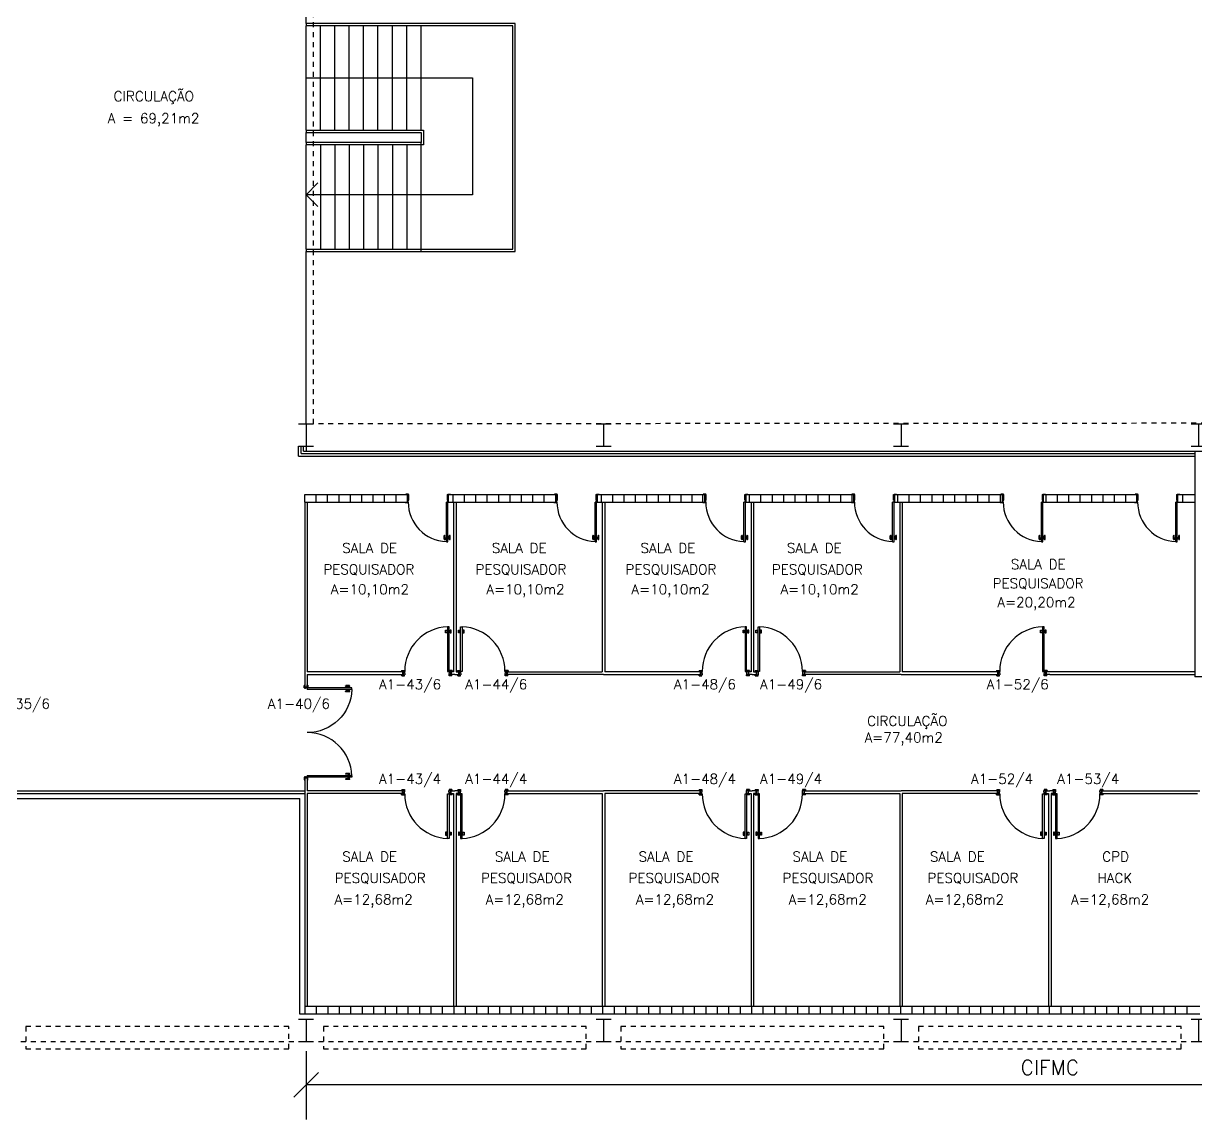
# Model space of a CAD drawing. Extents: x -34.7 to 45.3, y 55.4 to 100.8.
# Drawn here: x 9.39 to 33.02, y 55.45 to 77.55 of the extents above; entities that cross this region are included whole.
import ezdxf

# ---------------------------------------------------------------- set-up
doc = ezdxf.new("R2010")
doc.units = 0
doc.header["$LTSCALE"] = 0.01
doc.header["$MEASUREMENT"] = 0
doc.header["$PDMODE"] = 34
doc.linetypes.add('DASHED', pattern=[0.75, 0.5, -0.25])
doc.linetypes.add('HIDDEN', pattern=[0.375, 0.25, -0.125])
doc.layers.get('0').update_dxf_attribs({"linetype": 'CONTINUOUS'})
doc.layers.get('Defpoints').update_dxf_attribs({"linetype": 'CONTINUOUS'})
for name, color, linetype in [('1', 1, 'CONTINUOUS'), ('2', 2, 'CONTINUOUS'), ('3', 2, 'CONTINUOUS'), ('6', 2, 'CONTINUOUS'), ('ALV', 2, 'CONTINUOUS'), ('AREA', 2, 'CONTINUOUS'), ('ENDEREÇO_NOVO', 2, 'CONTINUOUS'), ('MACANETA', 2, 'CONTINUOUS'), ('MARCO', 2, 'CONTINUOUS'), ('PORTA', 2, 'CONTINUOUS'), ('PROJ', 1, 'HIDDEN'), ('SOLEIRA', 1, 'CONTINUOUS'), ('TEXTO', 2, 'CONTINUOUS')]:
    doc.layers.add(name, color=color, linetype=linetype)
doc.styles.add('UNB-100', font='simplex.shx', dxfattribs={"height": 0.2})
doc.styles.add('UNB1-100', font='simplex.shx', dxfattribs={"height": 0.3})
doc.dimstyles.new('1-600', dxfattribs={"dimtxt": 0.3, "dimasz": 0.5, "dimexe": 0.7, "dimexo": 0.2, "dimgap": 0.2, "dimtad": 1, "dimdec": 0, "dimzin": 4, "dimdsep": 46, "dimlunit": 6, "dimtxsty": 'UNB1-100', "dimblk": 'OBLIQUE', "dimcen": 0, "dimclrd": 2, "dimclre": 2, "dimclrt": 2, "dimadec": 0, "dimazin": 0, "dimtfac": 1, "dimtdec": 0, "dimtmove": 2, "dimatfit": 3, "dimldrblk": 'NONE', "dimfxl": 0, "dimtolj": 1, "dimtzin": 0, "dimarcsym": 0})

# ---------------------------------------------------------------- blocks, each defined once
blk = doc.blocks.new('PILAR')
at = {"layer": 'ALV'}
for p, q in [((-0.15, 0.225), (0.15, 0.225)), ((0, 0.225), (0, -0.225)), ((-0.15, -0.225), (0.15, -0.225))]:
    blk.add_line(p, q, dxfattribs=at)
blk = doc.blocks.new('MACANETA')
at = {"layer": 'MACANETA'}
for p, q in [((-0.077, 0.052), (-0.077, 0.12)), ((-0.059, 0.052), (-0.059, 0.12)), ((-0.059, 0.075), (-0.036, 0.075)), ((-0.059, 0.052), (-0.036, 0.052)), ((-0.036, 0.044), (-0.036, 0.084)), ((-0.036, 0.084), (-0.03, 0.084)), ((-0.036, 0.044), (-0.03, 0.044)), ((0.006, 0.084), (0, 0.084)), ((0.006, 0.044), (0, 0.044)), ((0.006, 0.044), (0.006, 0.084)), ((0.029, 0.075), (0.006, 0.075)), ((0.029, 0.052), (0.006, 0.052)), ((0.029, 0.052), (0.029, 0.12)), ((0.047, 0.052), (0.047, 0.12))]:
    blk.add_line(p, q, dxfattribs=at)
for centre, start, end in [((-0.068, 0.12), 90, 180), ((-0.068, 0.052), 180, 270), ((-0.068, 0.12), 0, 90), ((-0.068, 0.052), 270, 0), ((0.038, 0.12), 90, 180), ((0.038, 0.052), 180, 270), ((0.038, 0.12), 0, 90), ((0.038, 0.052), 270, 0)]:
    blk.add_arc(centre, 0.00874, start, end, dxfattribs=at)
blk = doc.blocks.new('DOOR-80')
at = {"layer": 'PORTA'}
for p, q in [((-0.045, -0.8), (-0.045, 0)), ((-0.015, 0), (-0.045, 0)), ((-0.015, -0.8), (-0.015, 0)), ((-0.045, -0.8), (-0.015, -0.8))]:
    blk.add_line(p, q, dxfattribs=at)
at = {"layer": 'PORTA', "color": 1}
blk.add_arc((-0.015, 0), 0.8, 180, 267.8509, dxfattribs=at)
at = {"layer": 'PORTA'}
blk.add_blockref('MACANETA', (-0.015, -0.8), dxfattribs=at)
blk = doc.blocks.new('DOOR90')
at = {"layer": 'PORTA'}
for p, q in [((0.015, -0.9), (0.015, 0)), ((0.015, 0), (0.045, 0)), ((0.045, -0.9), (0.045, 0)), ((0.045, -0.9), (0.015, -0.9))]:
    blk.add_line(p, q, dxfattribs=at)
at = {"layer": 'PORTA', "color": 1}
blk.add_arc((0.015, 0), 0.9, 271.9102, 0, dxfattribs=at)
at = {"layer": 'PORTA'}
blk.add_blockref('MACANETA', (0.045, -0.9), dxfattribs=at)
blk = doc.blocks.new('_Oblique')
at = {"color": 0, "linetype": 'ByBlock', "lineweight": -2}
blk.add_line((-0.5, -0.5), (0.5, 0.5), dxfattribs=at)
blk = doc.blocks.new('*D24')
at = {"layer": 'AREA', "color": 2, "lineweight": -2}
for p, q in [((15.085, 56.823), (15.085, 55.446)), ((45.085, 56.823), (45.085, 55.446)), ((45.085, 56.146), (15.085, 56.146))]:
    blk.add_line(p, q, dxfattribs=at)
at = {"layer": 'Defpoints', "color": 0}
for p in [(15.085, 57.023), (45.085, 57.023), (15.085, 56.146)]:
    blk.add_point(p, dxfattribs=at)
at = {"layer": 'AREA', "color": 2, "lineweight": -2, "xscale": 0.5, "yscale": 0.5, "zscale": 0.5, "rotation": 180}
blk.add_blockref('_Oblique', (15.085, 56.146), dxfattribs=at)
at = {"layer": 'AREA', "color": 2, "lineweight": -2, "xscale": 0.5, "yscale": 0.5, "zscale": 0.5}
blk.add_blockref('_Oblique', (45.085, 56.146), dxfattribs=at)
at = {"layer": 'AREA', "color": 2, "insert": (30.085, 56.496), "char_height": 0.3, "attachment_point": 5, "style": 'UNB1-100'}
blk.add_mtext('\\A1;CIFMC', dxfattribs=at)
blk = doc.blocks.new('_NONE')
at = {"color": 0, "linetype": 'ByBlock'}
blk.add_circle((0, 0), 0.25, dxfattribs=at)

msp = doc.modelspace()

# ---------------------------------------------------------------- linework, layer by layer
at = {"layer": '1'}
for p, q in [((15.375, 75.398), (15.375, 77.498)), ((15.665, 75.398), (15.665, 77.498)), ((15.955, 75.398), (15.955, 77.498)), ((16.245, 75.398), (16.245, 77.498)), ((16.535, 75.398), (16.535, 77.498)), ((16.825, 75.398), (16.825, 77.498)), ((17.115, 75.398), (17.115, 77.498)), ((17.405, 75.398), (17.405, 77.498)), ((15.085, 75.148), (15.085, 75.348)), ((15.085, 72.998), (15.085, 75.098)), ((15.375, 75.098), (15.375, 72.998)), ((15.665, 75.098), (15.665, 72.998)), ((15.955, 75.098), (15.955, 72.998)), ((16.245, 75.098), (16.245, 72.998)), ((16.535, 75.098), (16.535, 72.998)), ((16.825, 75.098), (16.825, 72.998)), ((17.115, 75.098), (17.115, 72.998)), ((17.405, 72.948), (17.405, 75.148)), ((15.085, 69.023), (15.085, 68.923)), ((9.21, 61.923), (14.96, 61.923)), ((14.96, 57.573), (14.96, 61.923)), ((15.06, 57.573), (14.96, 57.573))]:
    msp.add_line(p, q, dxfattribs=at)
msp.add_lwpolyline([(15.085, 76.448), (18.444, 76.448), (18.444, 74.094), (15.085, 74.094), (15.325, 73.855), (15.085, 74.094), (15.325, 74.334)], dxfattribs=at)
at = {"layer": '2'}
for p, q in [((15.085, 77.548), (15.085, 81.023)), ((15.085, 77.548), (15.085, 77.498)), ((15.085, 75.398), (15.085, 77.498)), ((15.085, 75.398), (15.085, 75.348)), ((15.085, 75.148), (15.085, 75.098)), ((15.085, 72.998), (15.085, 72.948)), ((15.085, 69.473), (15.085, 72.948)), ((14.935, 68.823), (14.935, 69.023)), ((14.935, 68.823), (33.01, 68.823)), ((14.985, 68.873), (14.985, 69.023)), ((14.985, 68.873), (33.01, 68.873)), ((15.035, 68.923), (15.035, 69.023)), ((15.035, 68.923), (33.01, 68.923)), ((9.11, 62.073), (15.06, 62.073)), ((9.11, 62.023), (15.06, 62.023))]:
    msp.add_line(p, q, dxfattribs=at)
for points in [[(15.085, 72.948), (19.305, 72.948), (19.305, 77.548), (15.085, 77.548)], [(15.085, 72.998), (19.255, 72.998), (19.255, 77.498), (15.085, 77.498)], [(15.085, 75.398), (17.455, 75.398), (17.455, 75.098), (15.085, 75.098)], [(15.085, 75.348), (17.405, 75.348), (17.405, 75.148), (15.085, 75.148)]]:
    msp.add_lwpolyline(points, dxfattribs=at)
at = {"layer": '3'}
for p, q in [((15.06, 67.898), (15.06, 68.048)), ((15.06, 68.048), (17.13, 68.048)), ((15.06, 67.898), (15.06, 64.423)), ((15.06, 67.898), (17.13, 67.898)), ((15.11, 67.898), (15.11, 64.473)), ((15.29, 67.898), (15.29, 68.048)), ((15.52, 67.898), (15.52, 68.048)), ((15.75, 67.898), (15.75, 68.048)), ((15.98, 67.898), (15.98, 68.048)), ((16.21, 67.898), (16.21, 68.048)), ((16.44, 67.898), (16.44, 68.048)), ((16.67, 67.898), (16.67, 68.048)), ((16.9, 67.898), (16.9, 68.048)), ((17.13, 67.898), (17.13, 68.048)), ((17.13, 67.898), (17.13, 68.048)), ((17.96, 67.898), (17.96, 68.048)), ((17.96, 68.048), (20.13, 68.048)), ((17.96, 67.898), (18.06, 67.898)), ((18.05, 67.898), (18.05, 68.048)), ((18.06, 67.898), (18.06, 64.473)), ((18.06, 67.898), (18.06, 64.473)), ((18.06, 67.898), (20.13, 67.898)), ((18.11, 67.898), (18.11, 64.473)), ((18.11, 67.898), (18.11, 64.473)), ((18.28, 67.898), (18.28, 68.048)), ((18.51, 67.898), (18.51, 68.048)), ((18.74, 67.898), (18.74, 68.048)), ((18.97, 67.898), (18.97, 68.048)), ((19.2, 67.898), (19.2, 68.048)), ((19.43, 67.898), (19.43, 68.048)), ((19.66, 67.898), (19.66, 68.048)), ((19.89, 67.898), (19.89, 68.048)), ((20.12, 67.898), (20.12, 68.048)), ((20.13, 67.898), (20.13, 68.048)), ((20.96, 67.898), (20.96, 68.048)), ((20.96, 68.048), (23.13, 68.048)), ((20.96, 67.898), (21.06, 67.898)), ((21.04, 67.898), (21.04, 68.048)), ((21.06, 67.898), (21.06, 64.473)), ((21.06, 67.898), (23.13, 67.898)), ((21.11, 67.898), (21.11, 64.473)), ((21.27, 67.898), (21.27, 68.048)), ((21.5, 67.898), (21.5, 68.048)), ((21.73, 67.898), (21.73, 68.048)), ((21.96, 67.898), (21.96, 68.048)), ((22.19, 67.898), (22.19, 68.048)), ((22.42, 67.898), (22.42, 68.048)), ((22.65, 67.898), (22.65, 68.048)), ((22.87, 67.898), (22.87, 68.048)), ((23.09, 67.898), (23.09, 68.048)), ((23.13, 67.898), (23.13, 68.048)), ((23.14, 67.898), (23.14, 68.048)), ((23.96, 67.898), (23.96, 68.048)), ((23.96, 68.048), (26.13, 68.048)), ((23.96, 67.898), (24.06, 67.898)), ((24.03, 67.898), (24.03, 68.048)), ((24.06, 67.898), (24.06, 64.473)), ((24.06, 67.898), (24.06, 64.473)), ((24.06, 67.898), (26.13, 67.898)), ((24.11, 67.898), (24.11, 64.473)), ((24.11, 67.898), (24.11, 64.473)), ((24.26, 67.898), (24.26, 68.048)), ((24.49, 67.898), (24.49, 68.048)), ((24.72, 67.898), (24.72, 68.048)), ((24.95, 67.898), (24.95, 68.048)), ((25.18, 67.898), (25.18, 68.048)), ((25.41, 67.898), (25.41, 68.048)), ((25.64, 67.898), (25.64, 68.048)), ((25.87, 67.898), (25.87, 68.048)), ((26.1, 67.898), (26.1, 68.048)), ((26.13, 67.898), (26.13, 68.048)), ((26.96, 67.898), (26.96, 68.048)), ((26.96, 68.048), (29.13, 68.048)), ((26.96, 67.898), (27.06, 67.898)), ((27.02, 67.898), (27.02, 68.048)), ((27.06, 67.898), (27.06, 64.473)), ((27.06, 67.898), (29.13, 67.898)), ((27.11, 67.898), (27.11, 64.473)), ((27.25, 67.898), (27.25, 68.048)), ((27.48, 67.898), (27.48, 68.048)), ((27.71, 67.898), (27.71, 68.048)), ((27.94, 67.898), (27.94, 68.048)), ((28.17, 67.898), (28.17, 68.048)), ((28.4, 67.898), (28.4, 68.048)), ((28.63, 67.898), (28.63, 68.048)), ((28.86, 67.898), (28.86, 68.048)), ((29.09, 67.898), (29.09, 68.048)), ((29.13, 67.898), (29.13, 68.048)), ((29.96, 67.898), (29.96, 68.048)), ((29.96, 68.048), (31.84, 68.048)), ((29.96, 67.898), (30.06, 67.898)), ((30.01, 67.898), (30.01, 68.048)), ((30.06, 67.898), (31.84, 67.898)), ((30.24, 67.898), (30.24, 68.048)), ((30.47, 67.898), (30.47, 68.048)), ((30.7, 67.898), (30.7, 68.048)), ((30.93, 67.898), (30.93, 68.048)), ((31.16, 67.898), (31.16, 68.048)), ((31.39, 67.898), (31.39, 68.048)), ((31.62, 67.898), (31.62, 68.048)), ((31.84, 67.898), (31.84, 68.048)), ((32.67, 67.898), (32.67, 68.048)), ((32.67, 68.048), (33.01, 68.048)), ((32.67, 67.898), (33.01, 67.898)), ((32.77, 67.898), (32.77, 68.048)), ((17.898, 65.313), (17.921, 65.313)), ((17.898, 65.258), (17.898, 65.313)), ((17.921, 65.258), (17.898, 65.258)), ((17.921, 65.313), (17.921, 65.258)), ((17.94, 65.383), (17.94, 64.483)), ((17.97, 65.383), (17.94, 65.383)), ((17.97, 64.483), (17.97, 65.383)), ((18.012, 65.313), (17.989, 65.313)), ((17.989, 65.313), (17.989, 65.258)), ((17.989, 65.258), (18.012, 65.258)), ((18.012, 65.258), (18.012, 65.313)), ((18.158, 65.258), (18.158, 65.313)), ((18.158, 65.313), (18.181, 65.313)), ((18.181, 65.258), (18.158, 65.258)), ((18.181, 65.313), (18.181, 65.258)), ((18.2, 64.483), (18.2, 65.383)), ((18.2, 65.383), (18.23, 65.383)), ((18.23, 65.383), (18.23, 64.483)), ((18.249, 65.313), (18.249, 65.258)), ((18.272, 65.313), (18.249, 65.313)), ((18.249, 65.258), (18.272, 65.258)), ((18.272, 65.258), (18.272, 65.313)), ((23.898, 65.258), (23.898, 65.313)), ((23.898, 65.313), (23.921, 65.313)), ((23.921, 65.258), (23.898, 65.258)), ((23.921, 65.313), (23.921, 65.258)), ((23.94, 65.383), (23.94, 64.483)), ((23.97, 65.383), (23.94, 65.383)), ((23.97, 64.483), (23.97, 65.383)), ((23.989, 65.313), (23.989, 65.258)), ((24.012, 65.313), (23.989, 65.313)), ((23.989, 65.258), (24.012, 65.258)), ((24.012, 65.258), (24.012, 65.313)), ((24.158, 65.313), (24.181, 65.313)), ((24.158, 65.258), (24.158, 65.313)), ((24.181, 65.258), (24.158, 65.258)), ((24.181, 65.313), (24.181, 65.258)), ((24.2, 64.483), (24.2, 65.383)), ((24.2, 65.383), (24.23, 65.383)), ((24.23, 65.383), (24.23, 64.483)), ((24.272, 65.313), (24.249, 65.313)), ((24.249, 65.313), (24.249, 65.258)), ((24.249, 65.258), (24.272, 65.258)), ((24.272, 65.258), (24.272, 65.313)), ((29.898, 65.258), (29.898, 65.313)), ((29.898, 65.313), (29.921, 65.313)), ((29.921, 65.258), (29.898, 65.258)), ((29.921, 65.313), (29.921, 65.258)), ((29.94, 65.383), (29.94, 64.483)), ((29.97, 65.383), (29.94, 65.383)), ((29.97, 64.483), (29.97, 65.383)), ((29.989, 65.313), (29.989, 65.258)), ((30.012, 65.313), (29.989, 65.313)), ((29.989, 65.258), (30.012, 65.258)), ((30.012, 65.258), (30.012, 65.313)), ((15.06, 64.423), (15.06, 64.163)), ((17.03, 64.473), (15.11, 64.473)), ((15.11, 64.423), (17.03, 64.423)), ((15.11, 64.423), (15.11, 64.163)), ((17.01, 64.503), (17.065, 64.503)), ((17.01, 64.503), (17.01, 64.483)), ((17.01, 64.483), (17.07, 64.483)), ((17.015, 64.413), (17.075, 64.413)), ((17.015, 64.393), (17.015, 64.413)), ((17.015, 64.413), (17.075, 64.413)), ((17.015, 64.393), (17.07, 64.393)), ((17.03, 64.473), (17.03, 64.423)), ((17.04, 64.483), (17.04, 64.413)), ((17.065, 64.503), (17.065, 64.483)), ((17.07, 64.483), (17.07, 64.443)), ((17.07, 64.443), (17.075, 64.443)), ((17.07, 64.393), (17.07, 64.413)), ((17.075, 64.443), (17.075, 64.413)), ((17.94, 64.483), (17.97, 64.483)), ((17.965, 64.443), (17.965, 64.413)), ((17.97, 64.443), (17.965, 64.443)), ((18.025, 64.413), (17.965, 64.413)), ((17.97, 64.483), (17.97, 64.443)), ((18.03, 64.483), (17.97, 64.483)), ((17.97, 64.393), (17.97, 64.413)), ((18.025, 64.393), (17.97, 64.393)), ((17.975, 64.503), (17.975, 64.483)), ((18.03, 64.503), (17.975, 64.503)), ((18, 64.483), (18, 64.413)), ((18.06, 64.473), (18.01, 64.473)), ((18.01, 64.473), (18.01, 64.423)), ((18.085, 64.423), (18.01, 64.423)), ((18.025, 64.393), (18.025, 64.413)), ((18.03, 64.503), (18.03, 64.483)), ((18.085, 64.423), (18.16, 64.423)), ((18.11, 64.473), (18.16, 64.473)), ((18.14, 64.503), (18.195, 64.503)), ((18.14, 64.503), (18.14, 64.483)), ((18.14, 64.483), (18.2, 64.483)), ((18.145, 64.413), (18.205, 64.413)), ((18.145, 64.393), (18.145, 64.413)), ((18.145, 64.393), (18.2, 64.393)), ((18.16, 64.473), (18.16, 64.423)), ((18.17, 64.483), (18.17, 64.413)), ((18.195, 64.503), (18.195, 64.483)), ((18.23, 64.483), (18.2, 64.483)), ((18.2, 64.483), (18.2, 64.443)), ((18.2, 64.443), (18.205, 64.443)), ((18.2, 64.393), (18.2, 64.413)), ((18.205, 64.443), (18.205, 64.413)), ((19.1, 64.443), (19.095, 64.443)), ((19.095, 64.443), (19.095, 64.413)), ((19.155, 64.413), (19.095, 64.413)), ((19.155, 64.413), (19.095, 64.413)), ((19.1, 64.483), (19.1, 64.443)), ((19.16, 64.483), (19.1, 64.483)), ((19.1, 64.393), (19.1, 64.413)), ((19.155, 64.393), (19.1, 64.393)), ((19.105, 64.503), (19.105, 64.483)), ((19.16, 64.503), (19.105, 64.503)), ((19.13, 64.483), (19.13, 64.413)), ((19.14, 64.473), (21.06, 64.473)), ((19.14, 64.473), (19.14, 64.423)), ((21.085, 64.423), (19.14, 64.423)), ((19.155, 64.393), (19.155, 64.413)), ((19.16, 64.503), (19.16, 64.483)), ((21.085, 64.423), (23.03, 64.423)), ((23.03, 64.473), (21.11, 64.473)), ((23.01, 64.503), (23.01, 64.483)), ((23.01, 64.503), (23.065, 64.503)), ((23.01, 64.483), (23.07, 64.483)), ((23.015, 64.413), (23.075, 64.413)), ((23.015, 64.393), (23.015, 64.413)), ((23.015, 64.413), (23.075, 64.413)), ((23.015, 64.393), (23.07, 64.393)), ((23.03, 64.473), (23.03, 64.423)), ((23.04, 64.483), (23.04, 64.413)), ((23.065, 64.503), (23.065, 64.483)), ((23.07, 64.483), (23.07, 64.443)), ((23.07, 64.443), (23.075, 64.443)), ((23.07, 64.393), (23.07, 64.413)), ((23.075, 64.443), (23.075, 64.413)), ((23.94, 64.483), (23.97, 64.483)), ((23.97, 64.443), (23.965, 64.443)), ((23.965, 64.443), (23.965, 64.413)), ((24.025, 64.413), (23.965, 64.413)), ((24.03, 64.483), (23.97, 64.483)), ((23.97, 64.483), (23.97, 64.443)), ((23.97, 64.393), (23.97, 64.413)), ((24.025, 64.393), (23.97, 64.393)), ((24.03, 64.503), (23.975, 64.503)), ((23.975, 64.503), (23.975, 64.483)), ((24, 64.483), (24, 64.413)), ((24.06, 64.473), (24.01, 64.473)), ((24.01, 64.473), (24.01, 64.423)), ((24.085, 64.423), (24.01, 64.423)), ((24.025, 64.393), (24.025, 64.413)), ((24.03, 64.503), (24.03, 64.483)), ((24.085, 64.423), (24.16, 64.423)), ((24.11, 64.473), (24.16, 64.473)), ((24.14, 64.503), (24.14, 64.483)), ((24.14, 64.503), (24.195, 64.503)), ((24.14, 64.483), (24.2, 64.483)), ((24.145, 64.393), (24.145, 64.413)), ((24.145, 64.413), (24.205, 64.413)), ((24.145, 64.393), (24.2, 64.393)), ((24.16, 64.473), (24.16, 64.423)), ((24.17, 64.483), (24.17, 64.413)), ((24.195, 64.503), (24.195, 64.483)), ((24.2, 64.483), (24.2, 64.443)), ((24.23, 64.483), (24.2, 64.483)), ((24.2, 64.443), (24.205, 64.443)), ((24.2, 64.393), (24.2, 64.413)), ((24.205, 64.443), (24.205, 64.413)), ((25.095, 64.443), (25.095, 64.413)), ((25.1, 64.443), (25.095, 64.443)), ((25.155, 64.413), (25.095, 64.413)), ((25.155, 64.413), (25.095, 64.413)), ((25.16, 64.483), (25.1, 64.483)), ((25.1, 64.483), (25.1, 64.443)), ((25.1, 64.393), (25.1, 64.413)), ((25.155, 64.393), (25.1, 64.393)), ((25.16, 64.503), (25.105, 64.503)), ((25.105, 64.503), (25.105, 64.483)), ((25.13, 64.483), (25.13, 64.413)), ((25.14, 64.473), (27.06, 64.473)), ((25.14, 64.473), (25.14, 64.423)), ((27.085, 64.423), (25.14, 64.423)), ((25.155, 64.393), (25.155, 64.413)), ((25.16, 64.503), (25.16, 64.483)), ((27.085, 64.423), (29.03, 64.423)), ((29.03, 64.473), (27.11, 64.473)), ((29.01, 64.503), (29.01, 64.483)), ((29.01, 64.503), (29.065, 64.503)), ((29.01, 64.483), (29.07, 64.483)), ((29.015, 64.413), (29.075, 64.413)), ((29.015, 64.393), (29.015, 64.413)), ((29.015, 64.413), (29.075, 64.413)), ((29.015, 64.393), (29.07, 64.393)), ((29.03, 64.473), (29.03, 64.423)), ((29.04, 64.483), (29.04, 64.413)), ((29.065, 64.503), (29.065, 64.483)), ((29.07, 64.483), (29.07, 64.443)), ((29.07, 64.443), (29.075, 64.443)), ((29.07, 64.393), (29.07, 64.413)), ((29.075, 64.443), (29.075, 64.413)), ((29.94, 64.483), (29.97, 64.483)), ((29.97, 64.443), (29.965, 64.443)), ((29.965, 64.443), (29.965, 64.413)), ((30.025, 64.413), (29.965, 64.413)), ((30.03, 64.483), (29.97, 64.483)), ((29.97, 64.483), (29.97, 64.443)), ((29.97, 64.393), (29.97, 64.413)), ((30.025, 64.393), (29.97, 64.393)), ((30.03, 64.503), (29.975, 64.503)), ((29.975, 64.503), (29.975, 64.483)), ((30, 64.483), (30, 64.413)), ((30.01, 64.473), (30.01, 64.423)), ((33.01, 64.473), (30.01, 64.473)), ((30.085, 64.423), (30.01, 64.423)), ((30.025, 64.393), (30.025, 64.413)), ((30.03, 64.503), (30.03, 64.483)), ((30.085, 64.423), (33.01, 64.423)), ((15.06, 64.163), (15.06, 64.213)), ((15.11, 64.163), (15.06, 64.163)), ((15.11, 64.163), (15.11, 64.213)), ((15.11, 62.333), (15.06, 62.333)), ((15.06, 62.333), (15.06, 62.073)), ((15.11, 62.333), (15.11, 62.073)), ((15.06, 62.073), (15.06, 57.723)), ((17.03, 62.073), (15.11, 62.073)), ((15.11, 62.023), (15.11, 57.723)), ((17.03, 62.023), (15.11, 62.023)), ((17.01, 61.993), (17.01, 62.013)), ((17.01, 62.013), (17.07, 62.013)), ((17.01, 61.993), (17.065, 61.993)), ((17.015, 62.103), (17.015, 62.083)), ((17.015, 62.103), (17.07, 62.103)), ((17.015, 62.083), (17.075, 62.083)), ((17.015, 62.083), (17.075, 62.083)), ((17.03, 62.023), (17.03, 62.073)), ((17.04, 62.013), (17.04, 62.083)), ((17.065, 61.993), (17.065, 62.013)), ((17.07, 62.103), (17.07, 62.083)), ((17.07, 62.053), (17.075, 62.053)), ((17.07, 62.013), (17.07, 62.053)), ((17.075, 62.053), (17.075, 62.083)), ((17.94, 61.113), (17.94, 62.013)), ((17.94, 62.013), (17.97, 62.013)), ((17.965, 62.053), (17.965, 62.083)), ((18.025, 62.083), (17.965, 62.083)), ((17.97, 62.053), (17.965, 62.053)), ((17.97, 62.103), (17.97, 62.083)), ((18.025, 62.103), (17.97, 62.103)), ((17.97, 62.013), (17.97, 62.053)), ((17.97, 62.013), (17.97, 61.113)), ((18.03, 62.013), (17.97, 62.013)), ((17.975, 61.993), (17.975, 62.013)), ((18.03, 61.993), (17.975, 61.993)), ((18, 62.013), (18, 62.083)), ((18.01, 62.073), (18.085, 62.073)), ((18.01, 62.023), (18.01, 62.073)), ((18.01, 62.023), (18.06, 62.023)), ((18.025, 62.103), (18.025, 62.083)), ((18.03, 61.993), (18.03, 62.013)), ((18.06, 62.023), (18.06, 57.723)), ((18.06, 62.023), (18.06, 57.723)), ((18.16, 62.073), (18.085, 62.073)), ((18.11, 62.023), (18.11, 57.723)), ((18.11, 62.023), (18.11, 57.723)), ((18.16, 62.023), (18.11, 62.023)), ((18.14, 61.993), (18.14, 62.013)), ((18.14, 62.013), (18.2, 62.013)), ((18.14, 61.993), (18.195, 61.993)), ((18.145, 62.103), (18.145, 62.083)), ((18.145, 62.103), (18.2, 62.103)), ((18.145, 62.083), (18.205, 62.083)), ((18.16, 62.023), (18.16, 62.073)), ((18.17, 62.013), (18.17, 62.083)), ((18.195, 61.993), (18.195, 62.013)), ((18.2, 62.103), (18.2, 62.083)), ((18.2, 62.013), (18.2, 62.053)), ((18.2, 62.053), (18.205, 62.053)), ((18.2, 62.013), (18.2, 61.113)), ((18.23, 62.013), (18.2, 62.013)), ((18.205, 62.053), (18.205, 62.083)), ((18.23, 61.113), (18.23, 62.013)), ((19.155, 62.083), (19.095, 62.083)), ((19.095, 62.053), (19.095, 62.083)), ((19.155, 62.083), (19.095, 62.083)), ((19.1, 62.053), (19.095, 62.053)), ((19.155, 62.103), (19.1, 62.103)), ((19.1, 62.103), (19.1, 62.083)), ((19.1, 62.013), (19.1, 62.053)), ((19.16, 62.013), (19.1, 62.013)), ((19.105, 61.993), (19.105, 62.013)), ((19.16, 61.993), (19.105, 61.993)), ((19.13, 62.013), (19.13, 62.083)), ((19.14, 62.073), (21.085, 62.073)), ((19.14, 62.023), (19.14, 62.073)), ((19.14, 62.023), (21.06, 62.023)), ((19.155, 62.103), (19.155, 62.083)), ((19.16, 61.993), (19.16, 62.013)), ((21.06, 62.023), (21.06, 57.723)), ((23.03, 62.073), (21.085, 62.073)), ((21.11, 62.023), (21.11, 57.723)), ((23.03, 62.023), (21.11, 62.023)), ((23.01, 62.013), (23.07, 62.013)), ((23.01, 61.993), (23.01, 62.013)), ((23.01, 61.993), (23.065, 61.993)), ((23.015, 62.103), (23.07, 62.103)), ((23.015, 62.103), (23.015, 62.083)), ((23.015, 62.083), (23.075, 62.083)), ((23.015, 62.083), (23.075, 62.083)), ((23.03, 62.023), (23.03, 62.073)), ((23.04, 62.013), (23.04, 62.083)), ((23.065, 61.993), (23.065, 62.013)), ((23.07, 62.103), (23.07, 62.083)), ((23.07, 62.013), (23.07, 62.053)), ((23.07, 62.053), (23.075, 62.053)), ((23.075, 62.053), (23.075, 62.083)), ((23.94, 61.113), (23.94, 62.013)), ((23.94, 62.013), (23.97, 62.013)), ((24.025, 62.083), (23.965, 62.083)), ((23.965, 62.053), (23.965, 62.083)), ((23.97, 62.053), (23.965, 62.053)), ((24.025, 62.103), (23.97, 62.103)), ((23.97, 62.103), (23.97, 62.083)), ((23.97, 62.013), (23.97, 62.053)), ((23.97, 62.013), (23.97, 61.113)), ((24.03, 62.013), (23.97, 62.013)), ((23.975, 61.993), (23.975, 62.013)), ((24.03, 61.993), (23.975, 61.993)), ((24, 62.013), (24, 62.083)), ((24.01, 62.073), (24.085, 62.073)), ((24.01, 62.023), (24.01, 62.073)), ((24.01, 62.023), (24.06, 62.023)), ((24.025, 62.103), (24.025, 62.083)), ((24.03, 61.993), (24.03, 62.013)), ((24.06, 62.023), (24.06, 57.723)), ((24.06, 62.023), (24.06, 57.723)), ((24.16, 62.073), (24.085, 62.073)), ((24.11, 62.023), (24.11, 57.723)), ((24.11, 62.023), (24.11, 57.723)), ((24.16, 62.023), (24.11, 62.023)), ((24.14, 62.013), (24.2, 62.013)), ((24.14, 61.993), (24.14, 62.013)), ((24.14, 61.993), (24.195, 61.993)), ((24.145, 62.103), (24.2, 62.103)), ((24.145, 62.103), (24.145, 62.083)), ((24.145, 62.083), (24.205, 62.083)), ((24.16, 62.023), (24.16, 62.073)), ((24.17, 62.013), (24.17, 62.083)), ((24.195, 61.993), (24.195, 62.013)), ((24.2, 62.103), (24.2, 62.083)), ((24.2, 62.053), (24.205, 62.053)), ((24.2, 62.013), (24.2, 62.053)), ((24.2, 62.013), (24.2, 61.113)), ((24.23, 62.013), (24.2, 62.013)), ((24.205, 62.053), (24.205, 62.083)), ((24.23, 61.113), (24.23, 62.013)), ((25.155, 62.083), (25.095, 62.083)), ((25.095, 62.053), (25.095, 62.083)), ((25.155, 62.083), (25.095, 62.083)), ((25.1, 62.053), (25.095, 62.053)), ((25.1, 62.103), (25.1, 62.083)), ((25.155, 62.103), (25.1, 62.103)), ((25.1, 62.013), (25.1, 62.053)), ((25.16, 62.013), (25.1, 62.013)), ((25.105, 61.993), (25.105, 62.013)), ((25.16, 61.993), (25.105, 61.993)), ((25.13, 62.013), (25.13, 62.083)), ((25.14, 62.073), (27.085, 62.073)), ((25.14, 62.023), (25.14, 62.073)), ((25.14, 62.023), (27.06, 62.023)), ((25.155, 62.103), (25.155, 62.083)), ((25.16, 61.993), (25.16, 62.013)), ((27.06, 62.023), (27.06, 57.723)), ((29.03, 62.073), (27.085, 62.073)), ((27.11, 62.023), (27.11, 57.723)), ((29.03, 62.023), (27.11, 62.023)), ((29.01, 62.013), (29.07, 62.013)), ((29.01, 61.993), (29.01, 62.013)), ((29.01, 61.993), (29.065, 61.993)), ((29.015, 62.103), (29.07, 62.103)), ((29.015, 62.103), (29.015, 62.083)), ((29.015, 62.083), (29.075, 62.083)), ((29.015, 62.083), (29.075, 62.083)), ((29.03, 62.023), (29.03, 62.073)), ((29.04, 62.013), (29.04, 62.083)), ((29.065, 61.993), (29.065, 62.013)), ((29.07, 62.103), (29.07, 62.083)), ((29.07, 62.013), (29.07, 62.053)), ((29.07, 62.053), (29.075, 62.053)), ((29.075, 62.053), (29.075, 62.083)), ((29.94, 61.113), (29.94, 62.013)), ((29.94, 62.013), (29.97, 62.013)), ((30.025, 62.083), (29.965, 62.083)), ((29.965, 62.053), (29.965, 62.083)), ((29.97, 62.053), (29.965, 62.053)), ((30.025, 62.103), (29.97, 62.103)), ((29.97, 62.103), (29.97, 62.083)), ((29.97, 62.013), (29.97, 62.053)), ((29.97, 62.013), (29.97, 61.113)), ((30.03, 62.013), (29.97, 62.013)), ((29.975, 61.993), (29.975, 62.013)), ((30.03, 61.993), (29.975, 61.993)), ((30, 62.013), (30, 62.083)), ((30.01, 62.023), (30.01, 62.073)), ((30.01, 62.073), (30.085, 62.073)), ((30.01, 62.023), (30.06, 62.023)), ((30.025, 62.103), (30.025, 62.083)), ((30.03, 61.993), (30.03, 62.013)), ((30.06, 62.023), (30.06, 57.723)), ((30.06, 62.023), (30.06, 57.723)), ((30.16, 62.073), (30.085, 62.073)), ((30.11, 62.023), (30.11, 57.723)), ((30.11, 62.023), (30.11, 57.723)), ((30.16, 62.023), (30.11, 62.023)), ((30.14, 62.013), (30.2, 62.013)), ((30.14, 61.993), (30.14, 62.013)), ((30.14, 61.993), (30.195, 61.993)), ((30.145, 62.103), (30.2, 62.103)), ((30.145, 62.103), (30.145, 62.083)), ((30.145, 62.083), (30.205, 62.083)), ((30.16, 62.023), (30.16, 62.073)), ((30.17, 62.013), (30.17, 62.083)), ((30.195, 61.993), (30.195, 62.013)), ((30.2, 62.103), (30.2, 62.083)), ((30.2, 62.053), (30.205, 62.053)), ((30.2, 62.013), (30.2, 62.053)), ((30.2, 62.013), (30.2, 61.113)), ((30.23, 62.013), (30.2, 62.013)), ((30.205, 62.053), (30.205, 62.083)), ((30.23, 61.113), (30.23, 62.013)), ((31.155, 62.083), (31.095, 62.083)), ((31.095, 62.053), (31.095, 62.083)), ((31.155, 62.083), (31.095, 62.083)), ((31.1, 62.053), (31.095, 62.053)), ((31.1, 62.103), (31.1, 62.083)), ((31.155, 62.103), (31.1, 62.103)), ((31.1, 62.013), (31.1, 62.053)), ((31.16, 62.013), (31.1, 62.013)), ((31.105, 61.993), (31.105, 62.013)), ((31.16, 61.993), (31.105, 61.993)), ((31.13, 62.013), (31.13, 62.083)), ((31.14, 62.073), (33.11, 62.073)), ((31.14, 62.023), (31.14, 62.073)), ((31.14, 62.023), (33.06, 62.023)), ((31.155, 62.103), (31.155, 62.083)), ((31.16, 61.993), (31.16, 62.013)), ((17.921, 61.238), (17.898, 61.238)), ((17.898, 61.238), (17.898, 61.183)), ((17.921, 61.183), (17.921, 61.238)), ((17.989, 61.183), (17.989, 61.238)), ((17.989, 61.238), (18.012, 61.238)), ((18.012, 61.238), (18.012, 61.183)), ((18.158, 61.238), (18.158, 61.183)), ((18.181, 61.238), (18.158, 61.238)), ((18.181, 61.183), (18.181, 61.238)), ((18.249, 61.238), (18.272, 61.238)), ((18.249, 61.183), (18.249, 61.238)), ((18.272, 61.238), (18.272, 61.183)), ((23.898, 61.238), (23.898, 61.183)), ((23.921, 61.238), (23.898, 61.238)), ((23.921, 61.183), (23.921, 61.238)), ((23.989, 61.238), (24.012, 61.238)), ((23.989, 61.183), (23.989, 61.238)), ((24.012, 61.238), (24.012, 61.183)), ((24.181, 61.238), (24.158, 61.238)), ((24.158, 61.238), (24.158, 61.183)), ((24.181, 61.183), (24.181, 61.238)), ((24.249, 61.183), (24.249, 61.238)), ((24.249, 61.238), (24.272, 61.238)), ((24.272, 61.238), (24.272, 61.183)), ((29.898, 61.238), (29.898, 61.183)), ((29.921, 61.238), (29.898, 61.238)), ((29.921, 61.183), (29.921, 61.238)), ((29.989, 61.238), (30.012, 61.238)), ((29.989, 61.183), (29.989, 61.238)), ((30.012, 61.238), (30.012, 61.183)), ((30.181, 61.238), (30.158, 61.238)), ((30.158, 61.238), (30.158, 61.183)), ((30.181, 61.183), (30.181, 61.238)), ((30.249, 61.183), (30.249, 61.238)), ((30.249, 61.238), (30.272, 61.238)), ((30.272, 61.238), (30.272, 61.183)), ((17.898, 61.183), (17.921, 61.183)), ((17.97, 61.113), (17.94, 61.113)), ((18.012, 61.183), (17.989, 61.183)), ((18.158, 61.183), (18.181, 61.183)), ((18.2, 61.113), (18.23, 61.113)), ((18.272, 61.183), (18.249, 61.183)), ((23.898, 61.183), (23.921, 61.183)), ((23.97, 61.113), (23.94, 61.113)), ((24.012, 61.183), (23.989, 61.183)), ((24.158, 61.183), (24.181, 61.183)), ((24.2, 61.113), (24.23, 61.113)), ((24.272, 61.183), (24.249, 61.183)), ((29.898, 61.183), (29.921, 61.183)), ((29.97, 61.113), (29.94, 61.113)), ((30.012, 61.183), (29.989, 61.183)), ((30.158, 61.183), (30.181, 61.183)), ((30.2, 61.113), (30.23, 61.113)), ((30.272, 61.183), (30.249, 61.183)), ((15.06, 57.723), (15.06, 57.573)), ((15.06, 57.723), (15.06, 57.573)), ((33.11, 57.723), (15.06, 57.723)), ((15.291, 57.723), (15.291, 57.573)), ((15.522, 57.723), (15.522, 57.573)), ((15.753, 57.723), (15.753, 57.573)), ((15.984, 57.723), (15.984, 57.573)), ((16.215, 57.723), (16.215, 57.573)), ((16.446, 57.723), (16.446, 57.573)), ((16.677, 57.723), (16.677, 57.573)), ((16.908, 57.723), (16.908, 57.573)), ((17.139, 57.723), (17.139, 57.573)), ((17.37, 57.723), (17.37, 57.573)), ((17.601, 57.723), (17.601, 57.573)), ((17.832, 57.723), (17.832, 57.573)), ((18.063, 57.723), (18.063, 57.573)), ((18.294, 57.723), (18.294, 57.573)), ((18.525, 57.723), (18.525, 57.573)), ((18.756, 57.723), (18.756, 57.573)), ((18.987, 57.723), (18.987, 57.573)), ((19.218, 57.723), (19.218, 57.573)), ((19.449, 57.723), (19.449, 57.573)), ((19.68, 57.723), (19.68, 57.573)), ((19.911, 57.723), (19.911, 57.573)), ((20.142, 57.723), (20.142, 57.573)), ((20.373, 57.723), (20.373, 57.573)), ((20.604, 57.723), (20.604, 57.573)), ((20.835, 57.723), (20.835, 57.573)), ((21.066, 57.723), (21.066, 57.573)), ((21.297, 57.723), (21.297, 57.573)), ((21.528, 57.723), (21.528, 57.573)), ((21.759, 57.723), (21.759, 57.573)), ((21.99, 57.723), (21.99, 57.573)), ((22.221, 57.723), (22.221, 57.573)), ((22.452, 57.723), (22.452, 57.573)), ((22.683, 57.723), (22.683, 57.573)), ((22.914, 57.723), (22.914, 57.573)), ((23.145, 57.723), (23.145, 57.573)), ((23.376, 57.723), (23.376, 57.573)), ((23.607, 57.723), (23.607, 57.573)), ((23.838, 57.723), (23.838, 57.573)), ((24.069, 57.723), (24.069, 57.573)), ((24.3, 57.723), (24.3, 57.573)), ((24.531, 57.723), (24.531, 57.573)), ((24.762, 57.723), (24.762, 57.573)), ((24.993, 57.723), (24.993, 57.573)), ((25.224, 57.723), (25.224, 57.573)), ((25.455, 57.723), (25.455, 57.573)), ((25.686, 57.723), (25.686, 57.573)), ((25.917, 57.723), (25.917, 57.573)), ((26.148, 57.723), (26.148, 57.573)), ((26.379, 57.723), (26.379, 57.573)), ((26.61, 57.723), (26.61, 57.573)), ((26.841, 57.723), (26.841, 57.573)), ((27.072, 57.723), (27.072, 57.573)), ((27.303, 57.723), (27.303, 57.573)), ((27.534, 57.723), (27.534, 57.573)), ((27.765, 57.723), (27.765, 57.573)), ((27.996, 57.723), (27.996, 57.573)), ((28.227, 57.723), (28.227, 57.573)), ((28.458, 57.723), (28.458, 57.573)), ((28.689, 57.723), (28.689, 57.573)), ((28.92, 57.723), (28.92, 57.573)), ((29.151, 57.723), (29.151, 57.573)), ((29.382, 57.723), (29.382, 57.573)), ((29.613, 57.723), (29.613, 57.573)), ((29.844, 57.723), (29.844, 57.573)), ((30.075, 57.723), (30.075, 57.573)), ((30.306, 57.723), (30.306, 57.573)), ((30.537, 57.723), (30.537, 57.573)), ((30.768, 57.723), (30.768, 57.573)), ((30.999, 57.723), (30.999, 57.573)), ((31.23, 57.723), (31.23, 57.573)), ((31.461, 57.723), (31.461, 57.573)), ((31.692, 57.723), (31.692, 57.573)), ((31.923, 57.723), (31.923, 57.573)), ((32.154, 57.723), (32.154, 57.573)), ((32.385, 57.723), (32.385, 57.573)), ((32.616, 57.723), (32.616, 57.573)), ((32.847, 57.723), (32.847, 57.573)), ((33.11, 57.573), (15.06, 57.573))]:
    msp.add_line(p, q, dxfattribs=at)
at = {"layer": '6'}
for p, q in [((33.01, 68.923), (39.16, 68.923)), ((33.01, 68.923), (33.01, 64.373)), ((33.21, 64.373), (33.01, 64.373))]:
    msp.add_line(p, q, dxfattribs=at)
at = {"layer": 'MARCO'}
for p, q in [((17.085, 67.898), (17.085, 67.888)), ((17.085, 67.888), (17.135, 67.888)), ((17.145, 68.058), (17.095, 68.058)), ((17.095, 68.058), (17.095, 68.048)), ((17.13, 68.048), (17.145, 68.048)), ((17.13, 67.898), (17.135, 67.898)), ((17.135, 67.888), (17.135, 67.898)), ((17.135, 67.898), (17.145, 67.898)), ((17.145, 68.048), (17.145, 68.058)), ((17.155, 68.048), (17.145, 68.048)), ((17.145, 67.898), (17.145, 67.933)), ((17.145, 67.933), (17.155, 67.933)), ((17.155, 67.933), (17.155, 68.048)), ((17.935, 67.933), (17.935, 68.048)), ((17.935, 68.048), (17.945, 68.048)), ((17.945, 67.933), (17.935, 67.933)), ((17.945, 68.048), (17.945, 68.058)), ((17.945, 68.058), (17.995, 68.058)), ((17.96, 68.048), (17.945, 68.048)), ((17.945, 67.898), (17.945, 67.933)), ((17.955, 67.898), (17.945, 67.898)), ((17.955, 67.888), (17.955, 67.898)), ((17.96, 67.898), (17.955, 67.898)), ((18.005, 67.888), (17.955, 67.888)), ((17.995, 68.058), (17.995, 68.048)), ((18.005, 67.898), (18.005, 67.888)), ((20.085, 67.898), (20.085, 67.888)), ((20.085, 67.888), (20.135, 67.888)), ((20.145, 68.058), (20.095, 68.058)), ((20.095, 68.058), (20.095, 68.048)), ((20.13, 68.048), (20.145, 68.048)), ((20.13, 67.898), (20.135, 67.898)), ((20.135, 67.888), (20.135, 67.898)), ((20.135, 67.898), (20.145, 67.898)), ((20.145, 68.048), (20.145, 68.058)), ((20.155, 68.048), (20.145, 68.048)), ((20.145, 67.898), (20.145, 67.933)), ((20.145, 67.933), (20.155, 67.933)), ((20.155, 67.933), (20.155, 68.048)), ((20.935, 67.933), (20.935, 68.048)), ((20.935, 68.048), (20.945, 68.048)), ((20.945, 67.933), (20.935, 67.933)), ((20.945, 68.048), (20.945, 68.058)), ((20.945, 68.058), (20.995, 68.058)), ((20.96, 68.048), (20.945, 68.048)), ((20.945, 67.898), (20.945, 67.933)), ((20.955, 67.898), (20.945, 67.898)), ((20.955, 67.888), (20.955, 67.898)), ((20.96, 67.898), (20.955, 67.898)), ((21.005, 67.888), (20.955, 67.888)), ((20.995, 68.058), (20.995, 68.048)), ((21.005, 67.898), (21.005, 67.888)), ((23.085, 67.898), (23.085, 67.888)), ((23.085, 67.888), (23.135, 67.888)), ((23.145, 68.058), (23.095, 68.058)), ((23.095, 68.058), (23.095, 68.048)), ((23.13, 68.048), (23.145, 68.048)), ((23.13, 67.898), (23.135, 67.898)), ((23.135, 67.888), (23.135, 67.898)), ((23.135, 67.898), (23.145, 67.898)), ((23.145, 68.048), (23.145, 68.058)), ((23.155, 68.048), (23.145, 68.048)), ((23.145, 67.898), (23.145, 67.933)), ((23.145, 67.933), (23.155, 67.933)), ((23.155, 67.933), (23.155, 68.048)), ((23.935, 67.933), (23.935, 68.048)), ((23.935, 68.048), (23.945, 68.048)), ((23.945, 67.933), (23.935, 67.933)), ((23.945, 68.048), (23.945, 68.058)), ((23.945, 68.058), (23.995, 68.058)), ((23.96, 68.048), (23.945, 68.048)), ((23.945, 67.898), (23.945, 67.933)), ((23.955, 67.898), (23.945, 67.898)), ((23.955, 67.888), (23.955, 67.898)), ((23.96, 67.898), (23.955, 67.898)), ((24.005, 67.888), (23.955, 67.888)), ((23.995, 68.058), (23.995, 68.048)), ((24.005, 67.898), (24.005, 67.888)), ((26.085, 67.898), (26.085, 67.888)), ((26.085, 67.888), (26.135, 67.888)), ((26.145, 68.058), (26.095, 68.058)), ((26.095, 68.058), (26.095, 68.048)), ((26.13, 68.048), (26.145, 68.048)), ((26.13, 67.898), (26.135, 67.898)), ((26.135, 67.888), (26.135, 67.898)), ((26.135, 67.898), (26.145, 67.898)), ((26.145, 68.048), (26.145, 68.058)), ((26.155, 68.048), (26.145, 68.048)), ((26.145, 67.898), (26.145, 67.933)), ((26.145, 67.933), (26.155, 67.933)), ((26.155, 67.933), (26.155, 68.048)), ((26.935, 67.933), (26.935, 68.048)), ((26.935, 68.048), (26.945, 68.048)), ((26.945, 67.933), (26.935, 67.933)), ((26.945, 68.048), (26.945, 68.058)), ((26.945, 68.058), (26.995, 68.058)), ((26.96, 68.048), (26.945, 68.048)), ((26.945, 67.898), (26.945, 67.933)), ((26.955, 67.898), (26.945, 67.898)), ((26.955, 67.888), (26.955, 67.898)), ((26.96, 67.898), (26.955, 67.898)), ((27.005, 67.888), (26.955, 67.888)), ((26.995, 68.058), (26.995, 68.048)), ((27.005, 67.898), (27.005, 67.888)), ((29.085, 67.898), (29.085, 67.888)), ((29.085, 67.888), (29.135, 67.888)), ((29.145, 68.058), (29.095, 68.058)), ((29.095, 68.058), (29.095, 68.048)), ((29.13, 68.048), (29.145, 68.048)), ((29.13, 67.898), (29.135, 67.898)), ((29.135, 67.888), (29.135, 67.898)), ((29.135, 67.898), (29.145, 67.898)), ((29.145, 68.048), (29.145, 68.058)), ((29.155, 68.048), (29.145, 68.048)), ((29.145, 67.898), (29.145, 67.933)), ((29.145, 67.933), (29.155, 67.933)), ((29.155, 67.933), (29.155, 68.048)), ((29.935, 67.933), (29.935, 68.048)), ((29.935, 68.048), (29.945, 68.048)), ((29.945, 67.933), (29.935, 67.933)), ((29.945, 68.048), (29.945, 68.058)), ((29.945, 68.058), (29.995, 68.058)), ((29.96, 68.048), (29.945, 68.048)), ((29.945, 67.898), (29.945, 67.933)), ((29.955, 67.898), (29.945, 67.898)), ((29.955, 67.888), (29.955, 67.898)), ((29.96, 67.898), (29.955, 67.898)), ((30.005, 67.888), (29.955, 67.888)), ((29.995, 68.058), (29.995, 68.048)), ((30.005, 67.898), (30.005, 67.888)), ((31.795, 67.898), (31.795, 67.888)), ((31.795, 67.888), (31.845, 67.888)), ((31.855, 68.058), (31.805, 68.058)), ((31.805, 68.058), (31.805, 68.048)), ((31.84, 68.048), (31.855, 68.048)), ((31.84, 67.898), (31.845, 67.898)), ((31.845, 67.888), (31.845, 67.898)), ((31.845, 67.898), (31.855, 67.898)), ((31.855, 68.048), (31.855, 68.058)), ((31.865, 68.048), (31.855, 68.048)), ((31.855, 67.898), (31.855, 67.933)), ((31.855, 67.933), (31.865, 67.933)), ((31.865, 67.933), (31.865, 68.048)), ((32.645, 67.933), (32.645, 68.048)), ((32.645, 68.048), (32.655, 68.048)), ((32.655, 67.933), (32.645, 67.933)), ((32.655, 68.048), (32.655, 68.058)), ((32.655, 68.058), (32.705, 68.058)), ((32.67, 68.048), (32.655, 68.048)), ((32.655, 67.898), (32.655, 67.933)), ((32.665, 67.898), (32.655, 67.898)), ((32.665, 67.888), (32.665, 67.898)), ((32.67, 67.898), (32.665, 67.898)), ((32.715, 67.888), (32.665, 67.888)), ((32.705, 68.058), (32.705, 68.048)), ((32.715, 67.898), (32.715, 67.888)), ((15.05, 64.198), (15.06, 64.198)), ((15.05, 64.148), (15.05, 64.198)), ((15.06, 64.148), (15.05, 64.148)), ((15.06, 64.163), (15.06, 64.148)), ((15.06, 64.138), (15.06, 64.148)), ((15.075, 64.138), (15.06, 64.138)), ((15.075, 64.148), (15.075, 64.138)), ((15.11, 64.148), (15.075, 64.148)), ((15.11, 64.208), (15.12, 64.208)), ((15.11, 64.163), (15.11, 64.158)), ((15.11, 64.158), (15.11, 64.148)), ((15.12, 64.158), (15.11, 64.158)), ((15.12, 64.208), (15.12, 64.158)), ((15.06, 62.348), (15.05, 62.348)), ((15.05, 62.348), (15.05, 62.298)), ((15.05, 62.298), (15.06, 62.298)), ((15.075, 62.358), (15.06, 62.358)), ((15.06, 62.358), (15.06, 62.348)), ((15.06, 62.333), (15.06, 62.348)), ((15.075, 62.348), (15.075, 62.358)), ((15.11, 62.348), (15.075, 62.348)), ((15.11, 62.338), (15.11, 62.348)), ((15.12, 62.338), (15.11, 62.338)), ((15.11, 62.333), (15.11, 62.338)), ((15.11, 62.288), (15.12, 62.288)), ((15.12, 62.288), (15.12, 62.338))]:
    msp.add_line(p, q, dxfattribs=at)
at = {"layer": 'PORTA', "color": 1}
for centre, start, end in [((17.975, 64.483), 92.227, 180), ((18.195, 64.483), 0, 87.773), ((23.975, 64.483), 92.227, 180), ((24.195, 64.483), 0, 87.773), ((29.975, 64.483), 92.227, 180), ((17.975, 62.013), 180, 267.773), ((18.195, 62.013), 272.227, 0), ((23.975, 62.013), 180, 267.773), ((24.195, 62.013), 272.227, 0), ((29.975, 62.013), 180, 267.773), ((30.195, 62.013), 272.227, 0)]:
    msp.add_arc(centre, 0.901, start, end, dxfattribs=at)
at = {"layer": 'PROJ', "linetype": 'DASHED'}
msp.add_lwpolyline([(-33.065, 57.023), (45.235, 57.023), (45.234, 69.494), (15.235, 69.473), (15.235, 81.023), (45.235, 81.023), (45.235, 93.473), (-33.065, 93.473), (-33.065, 81.023), (8.935, 81.023), (8.935, 69.473), (-33.065, 69.473)], close=True, dxfattribs=at)
at = {"layer": 'PROJ'}
for points in [[(14.735, 56.873), (14.735, 57.323), (9.435, 57.323), (9.435, 56.873)], [(20.735, 56.873), (20.735, 57.323), (15.435, 57.323), (15.435, 56.873)], [(26.735, 56.873), (26.735, 57.323), (21.435, 57.323), (21.435, 56.873)], [(32.735, 56.873), (32.735, 57.323), (27.435, 57.323), (27.435, 56.873)]]:
    msp.add_lwpolyline(points, close=True, dxfattribs=at)
at = {"layer": 'SOLEIRA'}
msp.add_line((31.855, 67.898), (31.845, 67.898), dxfattribs=at)

# ---------------------------------------------------------------- block references
at = {"layer": '6'}
for p in [(15.085, 69.248), (21.085, 69.248), (27.085, 69.248), (33.085, 69.248), (15.085, 57.248), (21.085, 57.248), (27.085, 57.248), (33.085, 57.248)]:
    msp.add_blockref('PILAR', p, dxfattribs=at)
at = {"layer": 'PORTA'}
for name, p, rotation in [('DOOR-80', (17.96, 67.898), 5.144755732544582e-09), ('DOOR-80', (20.96, 67.898), 5.144755732544582e-09), ('DOOR-80', (23.96, 67.898), 5.144755732544582e-09), ('DOOR-80', (26.96, 67.898), 5.144755732544582e-09), ('DOOR-80', (29.96, 67.898), 5.144755732544582e-09), ('DOOR-80', (32.67, 67.898), 5.144755732544582e-09), ('DOOR90', (15.11, 62.333), 90.00000000257238)]:
    msp.add_blockref(name, p, dxfattribs=dict(at, rotation=rotation))
at = {"layer": 'PORTA', "xscale": -1, "rotation": 89.99999999742766}
msp.add_blockref('DOOR90', (15.11, 64.163), dxfattribs=at)

# ---------------------------------------------------------------- texts
at = {"layer": 'AREA', "style": 'UNB-100'}
for s, p in [('A = 69,21m2', (11.083, 75.536)), ('A=10,10m2', (15.584, 66.038)), ('A=10,10m2', (18.721, 66.038)), ('A=10,10m2', (21.647, 66.038)), ('A=10,10m2', (24.654, 66.038)), ('A=20,20m2', (29.027, 65.778)), ('A=77,40m2', (26.35, 63.051)), ('A=12,68m2', (15.66, 59.785)), ('A=12,68m2', (18.707, 59.785)), ('A=12,68m2', (21.736, 59.785)), ('A=12,68m2', (24.817, 59.785)), ('A=12,68m2', (27.584, 59.785)), ('A=12,68m2', (30.513, 59.785))]:
    msp.add_text(s, height=0.2, dxfattribs=at).set_placement(p)
at = {"layer": 'ENDEREÇO_NOVO', "style": 'UNB-100'}
for s, p in [('A1-43/6', (16.556, 64.122)), ('A1-44/6', (18.294, 64.122)), ('A1-48/6', (22.503, 64.122)), ('A1-49/6', (24.241, 64.122)), ('A1-52/6', (28.811, 64.122)), ('A1-40/6', (14.314, 63.73))]:
    msp.add_text(s, height=0.2, dxfattribs=at).set_placement(p)
at = {"layer": 'ENDEREÇO_NOVO', "color": 10, "style": 'UNB-100'}
for s, p in [('A1-35/6', (8.668, 63.73)), ('A1-43/4', (16.556, 62.214)), ('A1-44/4', (18.294, 62.214)), ('A1-48/4', (22.503, 62.214)), ('A1-49/4', (24.241, 62.214)), ('A1-52/4', (28.496, 62.214)), ('A1-53/4', (30.234, 62.214))]:
    msp.add_text(s, height=0.2, dxfattribs=at).set_placement(p)
at = {"layer": 'TEXTO', "style": 'UNB-100'}
for s, p in [('CIRCULAÇÃO', (11.204, 75.981)), ('SALA DE ', (15.814, 66.87)), ('SALA DE ', (18.831, 66.87)), ('SALA DE ', (21.83, 66.87)), ('SALA DE ', (24.782, 66.87)), ('SALA DE ', (29.299, 66.543)), ('PESQUISADOR', (15.434, 66.439)), ('PESQUISADOR', (18.501, 66.439)), ('PESQUISADOR', (21.526, 66.439)), ('PESQUISADOR', (24.478, 66.439)), ('PESQUISADOR', (28.932, 66.158)), ('CIRCULAÇÃO', (26.401, 63.383)), ('SALA DE ', (15.814, 60.649)), ('SALA DE ', (18.891, 60.649)), ('SALA DE ', (21.791, 60.649)), ('SALA DE ', (24.894, 60.649)), ('SALA DE ', (27.667, 60.649)), ('CPD', (31.142, 60.649)), ('PESQUISADOR', (15.662, 60.217)), ('PESQUISADOR', (18.613, 60.217)), ('PESQUISADOR', (21.588, 60.217)), ('PESQUISADOR', (24.692, 60.217)), ('PESQUISADOR', (27.616, 60.217)), ('HACK', (31.045, 60.217))]:
    msp.add_text(s, height=0.2, dxfattribs=at).set_placement(p)

# ---------------------------------------------------------------- dimensions: what is measured, and where the dimension line sits
at = {"layer": 'AREA'}
dim = msp.add_linear_dim(base=(15.085, 56.146), p1=(45.085, 57.023), p2=(15.085, 57.023), text='CIFMC', dimstyle='1-600', dxfattribs=at)
dim.commit()
dim.dimension.update_dxf_attribs({"geometry": '*D24', "text_midpoint": (30.085, 56.496)})

doc.saveas('drawing.dxf')
